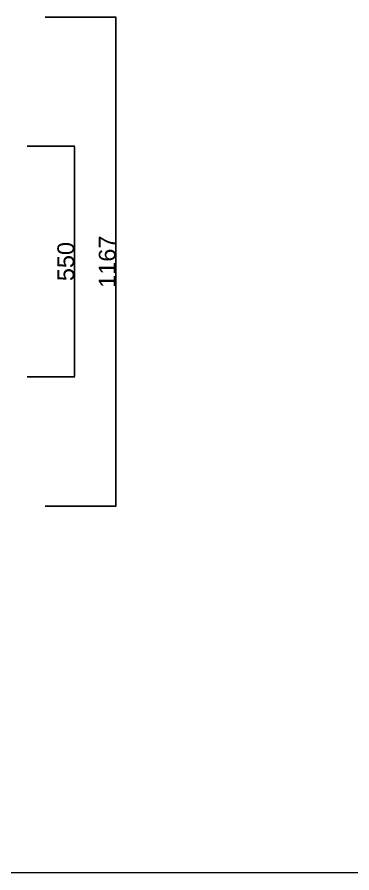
# Model space of a CAD drawing. Header units: millimetres. Extents: x -2542 to 6192, y -257 to 5845.
# Drawn here: x 2072 to 2871, y -257 to 1785 of the extents above; entities that cross this region are included whole.
import ezdxf

# ---------------------------------------------------------------- set-up
doc = ezdxf.new("R2010")
doc.units = ezdxf.units.MM
doc.header["$MEASUREMENT"] = 0
doc.layers.add('Domyślny', color=7, linetype='Continuous', true_color=0x000000)
doc.styles.add('Arial', font='arial.ttf')
doc.dimstyles.new('Domyślny', dxfattribs={"dimtxt": 40, "dimasz": 1, "dimexe": 0.5, "dimexo": 0.5, "dimgap": 0.25, "dimtad": 1, "dimtoh": 1, "dimdec": 0, "dimzin": 1, "dimdsep": 46, "dimtxsty": 'Arial', "dimcen": 0.5, "dimazin": 0, "dimtfac": 1, "dimtdec": 4, "dimtix": 1, "dimtmove": 1, "dimatfit": 3, "dimfxl": 0, "dimtolj": 1, "dimtzin": 1, "dimarcsym": 0})

# ---------------------------------------------------------------- blocks, each defined once
blk = doc.blocks.new('*D3')
at = {"layer": 'Defpoints', "color": 0}
for p in [(2139, 1784.7), (2139, 617.9), (2308.1, 617.9)]:
    blk.add_point(p, dxfattribs=at)
at = {"layer": 'Domyślny', "color": 0, "lineweight": -2}
for p, q in [((2139.5, 1784.7), (2308.6, 1784.7)), ((2308.1, 1783.7), (2308.1, 618.9)), ((2139.5, 617.9), (2308.6, 617.9))]:
    blk.add_line(p, q, dxfattribs=at)
at = {"layer": 'Domyślny', "color": 0}
for points in [[(2308.3, 1783.7), (2307.9, 1783.7), (2308.1, 1784.7)], [(2307.9, 618.9), (2308.3, 618.9), (2308.1, 617.9)]]:
    blk.add_solid(points, dxfattribs=at)
at = {"layer": 'Domyślny', "color": 0, "insert": (2287.4, 1201.3), "char_height": 40, "attachment_point": 5, "rotation": 90, "style": 'Arial'}
blk.add_mtext('\\A1;1167', dxfattribs=at)
blk = doc.blocks.new('*D4')
at = {"layer": 'Defpoints', "color": 0}
for p in [(2095.8, 1476.6), (2095.8, 926.6), (2209.3, 926.6)]:
    blk.add_point(p, dxfattribs=at)
at = {"layer": 'Domyślny', "color": 0, "lineweight": -2}
for p, q in [((2096.3, 1476.6), (2209.8, 1476.6)), ((2209.3, 1475.6), (2209.3, 927.6)), ((2096.3, 926.6), (2209.8, 926.6))]:
    blk.add_line(p, q, dxfattribs=at)
at = {"layer": 'Domyślny', "color": 0}
for points in [[(2209.4, 1475.6), (2209.1, 1475.6), (2209.3, 1476.6)], [(2209.1, 927.6), (2209.4, 927.6), (2209.3, 926.6)]]:
    blk.add_solid(points, dxfattribs=at)
at = {"layer": 'Domyślny', "color": 0, "insert": (2188.6, 1201.6), "char_height": 40, "attachment_point": 5, "rotation": 90, "style": 'Arial'}
blk.add_mtext('\\A1;550', dxfattribs=at)

msp = doc.modelspace()

# ---------------------------------------------------------------- linework, layer by layer
at = {"layer": 'Domyślny', "color": 18, "lineweight": 15, "true_color": 0x000000}
msp.add_line((6183.9, -256.6), (-2541.7, -256.6), dxfattribs=at)

# ---------------------------------------------------------------- dimensions: what is measured, and where the dimension line sits
at = {"layer": 'Domyślny'}
for p1, p2, distance, picture, middle in [((2139, 1784.7), (2139, 617.9), 169.1, '*D3', (2287.4, 1201.3)), ((2095.8, 1476.6), (2095.8, 926.6), 113.5, '*D4', (2188.6, 1201.6))]:
    dim = msp.add_aligned_dim(p1=p1, p2=p2, distance=distance, dimstyle='Domyślny', dxfattribs=at)
    dim.commit()
    dim.dimension.update_dxf_attribs({"geometry": picture, "text_midpoint": middle})

doc.saveas('drawing.dxf')
